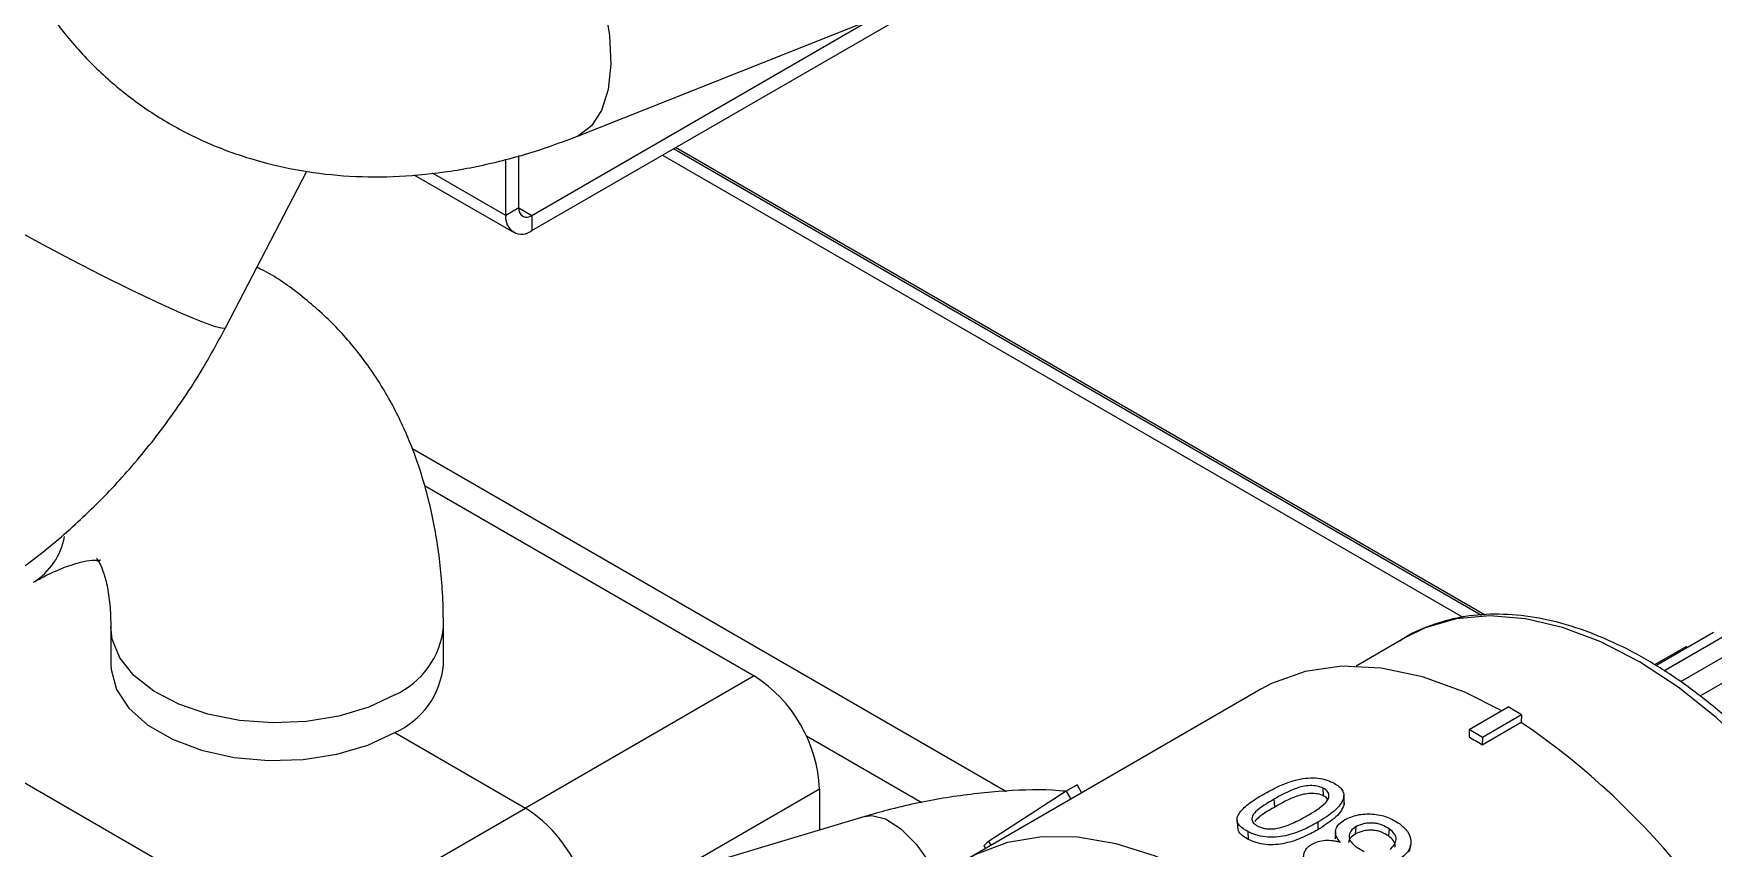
# Model space of a CAD drawing. Extents: x 75 to 2075, y 25 to 1460.
# Drawn here: x 1645.4 to 1796.9, y 655 to 728.4 of the extents above; entities that cross this region are included whole.
import ezdxf

# ---------------------------------------------------------------- set-up
doc = ezdxf.new("R2010")
doc.units = 0
doc.header["$LTSCALE"] = 5
doc.linetypes.add('SLD-KATı', pattern=[0])
doc.layers.get('0').update_dxf_attribs({"linetype": 'CONTINUOUS'})

msp = doc.modelspace()

# ---------------------------------------------------------------- linework, layer by layer
at = {"color": 7, "linetype": 'SLD-KATı'}
for p, q in [((1694.396, 719.161), (1804.05, 762.693)), ((1690.36, 710.676), (1728.538, 732.715)), ((1690.36, 712.036), (1720.99, 729.718)), ((1775.97, 675.969), (1703.106, 718.033)), ((1776.315, 676.001), (1703.305, 718.149)), ((1688.003, 712.037), (1688.003, 717.097)), ((1689.182, 712.717), (1689.182, 717.441)), ((1662.723, 701.903), (1670.057, 716.036)), ((1679.696, 715.705), (1688.694, 710.51)), ((1689.182, 712.717), (1688.003, 712.037)), ((1690.36, 712.036), (1690.36, 710.676)), ((1680.667, 687.678), (1710.395, 670.517)), ((1651.061, 680.958), (1651.286, 680.828)), ((1652.379, 674.94), (1652.379, 671.537)), ((1682.379, 671.537), (1682.379, 674.94)), ((1796.895, 674.427), (1791.701, 671.424)), ((1799.327, 674.946), (1792.437, 670.963)), ((1802.348, 674.859), (1793.94, 669.999)), ((1805.176, 674.189), (1795.662, 668.69)), ((1769.121, 673.976), (1764.671, 671.404)), ((1794.465, 673.176), (1791.573, 671.504)), ((1629.342, 669.684), (1669.147, 646.705)), ((1710.395, 670.517), (1689.771, 658.611)), ((1756.093, 669.332), (1729.594, 654.014)), ((1774.86, 665.683), (1778.393, 667.725)), ((1779.595, 666.998), (1776.061, 664.956)), ((1779.595, 666.998), (1779.569, 666.333)), ((1677.986, 665.414), (1689.771, 658.611)), ((1774.86, 665.683), (1774.857, 665.004)), ((1779.569, 666.333), (1776.036, 664.291)), ((1776.061, 664.956), (1776.036, 664.291)), ((1739.507, 660.694), (1738.537, 660.134)), ((1739.507, 660.694), (1739.927, 659.987)), ((1716.288, 660.311), (1716.288, 656.622)), ((1738.537, 660.134), (1731.511, 655.6)), ((1738.537, 660.134), (1738.963, 659.418)), ((1757.334, 658.695), (1757.272, 659.407)), ((1761.742, 659.705), (1761.708, 660.404)), ((1763.574, 659.558), (1763.576, 658.876)), ((1720.366, 657.841), (1598.726, 621.462)), ((1669.147, 646.705), (1689.771, 658.611)), ((1754.921, 656.481), (1754.956, 655.782)), ((1761.226, 657.329), (1761.214, 656.655)), ((1764.648, 656.913), (1764.6, 656.262)), ((1767.667, 656.728), (1767.591, 656.097)), ((1731.099, 655.195), (1731.255, 654.974)), ((1731.511, 655.6), (1731.746, 655.258)), ((1764.679, 655.097), (1765.416, 654.691))]:
    msp.add_line(p, q, dxfattribs=at)
at = {"color": 8, "linetype": 'SLD-KATı'}
for p, q in [((1702.129, 717.47), (1774.285, 675.815)), ((1688.003, 712.037), (1681.39, 715.854)), ((1689.182, 712.717), (1690.36, 712.036)), ((1679.514, 691.066), (1733.142, 660.107)), ((1725.5, 659.075), (1715.109, 665.074)), ((1716.288, 660.311), (1703.027, 652.656))]:
    msp.add_line(p, q, dxfattribs=at)
at = {"color": 8, "linetype": 'SLD-KATı', "flags": 128}
for points in [[(1683.354, 747.054), (1683.865, 747.207), (1685.379, 747.222), (1687.035, 746.659), (1688.766, 745.541), (1690.502, 743.914), (1692.17, 741.844), (1693.702, 739.416), (1695.036, 736.73), (1696.118, 733.895), (1696.903, 731.028), (1697.358, 728.245)], [(1697.358, 728.245), (1697.465, 725.662), (1697.22, 723.383), (1696.633, 721.502), (1695.728, 720.096), (1694.542, 719.222), (1694.394, 719.16)], [(1641.349, 712.121), (1643.649, 710.821), (1646.185, 709.438), (1648.853, 708.03), (1651.544, 706.654), (1654.147, 705.366), (1656.556, 704.219), (1658.673, 703.26), (1660.41, 702.529), (1661.697, 702.055), (1662.481, 701.857), (1662.723, 701.903)], [(1811.93, 602.539), (1812.714, 603.139), (1814.774, 605.207), (1816.485, 607.734), (1817.825, 610.685), (1818.774, 614.017), (1819.318, 617.685), (1819.45, 621.637), (1819.169, 625.817), (1818.478, 630.167), (1817.386, 634.626), (1815.91, 639.13), (1814.07, 643.617), (1811.891, 648.024), (1809.405, 652.289), (1806.646, 656.352), (1803.653, 660.156), (1800.468, 663.648), (1797.136, 666.778), (1793.703, 669.503), (1790.217, 671.784), (1786.729, 673.59), (1783.286, 674.894), (1779.936, 675.68), (1776.728, 675.935), (1773.706, 675.656), (1770.912, 674.847), (1769.121, 673.976)], [(1677.986, 668.817), (1675.634, 667.709), (1672.944, 666.898), (1670.026, 666.416), (1666.999, 666.283), (1663.989, 666.504), (1661.117, 667.071), (1658.501, 667.96), (1656.249, 669.135), (1654.453, 670.547), (1653.186, 672.139), (1652.5, 673.846), (1652.379, 674.953)], [(1720.366, 657.841), (1720.994, 657.932), (1722.246, 657.636), (1723.596, 656.761), (1724.99, 655.341), (1726.371, 653.435), (1727.045, 652.313)], [(1729.633, 654.036), (1730.466, 654.48), (1733.272, 655.528), (1736.327, 656.038), (1739.589, 656.004), (1743.016, 655.426), (1746.56, 654.312), (1750.174, 652.677), (1753.808, 650.542), (1757.413, 647.938), (1760.942, 644.899), (1764.345, 641.465), (1767.577, 637.685), (1770.595, 633.608), (1773.357, 629.29), (1775.826, 624.789), (1777.969, 620.167), (1779.757, 615.485), (1781.165, 610.807), (1782.174, 606.196), (1782.772, 601.714), (1782.949, 597.423), (1782.704, 593.38), (1782.04, 589.64), (1780.965, 586.254), (1779.494, 583.266), (1777.647, 580.719), (1775.45, 578.645), (1773.805, 577.54)]]:
    msp.add_lwpolyline(points, dxfattribs=at)
at = {"color": 7, "linetype": 'SLD-KATı', "flags": 128}
for points in [[(1652.379, 671.537), (1652.4, 671.084), (1652.891, 669.296), (1654.014, 667.606), (1655.722, 666.088), (1657.94, 664.808), (1660.57, 663.822), (1663.497, 663.173), (1666.594, 662.89), (1669.726, 662.985), (1672.755, 663.453), (1675.549, 664.275), (1677.986, 665.414)], [(1777.802, 667.383), (1774.492, 669.04), (1770.652, 670.442), (1766.93, 671.229), (1763.383, 671.39), (1760.068, 670.922), (1757.036, 669.833), (1756.093, 669.332)]]:
    msp.add_lwpolyline(points, dxfattribs=at)
at = {"color": 7, "linetype": 'SLD-KATı'}
for centre, radius, start, end in [((1689.44, 711.804), 1.456, 170.78596, 309.20329), ((1689.9, 712.6), 0.728, 170.78596, 309.20329), ((1674.95, 672.23), 7.462, 294.0092, 354.67066), ((1703.494, 659.728), 12.807, 2.60548, 57.39452), ((1756.192, 629.697), 44.034, 57.89592, 59.72295), ((1753.067, 627.681), 43.219, 57.89592, 59.72295), ((1752.659, 627.655), 44.034, 57.89592, 59.72295), ((1740.825, 609.532), 68.757, 20.54044, 55.70252), ((1682.627, 647.619), 13.11, 12.18751, 56.97739), ((1742.514, 643.975), 16.006, 133.42762, 135.49466)]:
    msp.add_arc(centre, radius, start, end, dxfattribs=at)
at = {"color": 8, "linetype": 'SLD-KATı'}
for centre, radius, start, end in [((1642.045, 684.265), 6.283, 302.44494, 349.07702), ((1674.91, 675.662), 7.505, 294.19956, 354.45523)]:
    msp.add_arc(centre, radius, start, end, dxfattribs=at)
at = {"color": 7, "linetype": 'SLD-KATı'}
for points, knots in [([(1640.005, 753.423), (1640.022, 752.456), (1640.069, 749.846), (1640.562, 745.689), (1641.62, 741.058), (1643.18, 736.697), (1645.203, 732.667), (1647.653, 729.008), (1650.488, 725.752), (1653.666, 722.919), (1657.145, 720.526), (1660.888, 718.585), (1664.859, 717.102), (1669.029, 716.083), (1673.371, 715.534), (1677.861, 715.462), (1682.467, 715.871), (1687.152, 716.772), (1691.143, 717.923), (1693.548, 718.838), (1694.396, 719.161)], [0, 0, 0, 0, 0.0364868, 0.09850865, 0.15995268, 0.22026873, 0.27933787, 0.33720273, 0.39403931, 0.45011503, 0.50574952, 0.56121011, 0.61681129, 0.67288201, 0.72970448, 0.78748417, 0.84631959, 0.90618341, 0.96692993, 1, 1, 1, 1]), ([(1506.855, 731.173), (1505.364, 730.27), (1502.609, 728.602), (1498.985, 725.873), (1495.714, 722.991), (1492.896, 719.983), (1489.772, 715.828), (1486.827, 710.389), (1484.812, 702.971), (1484.573, 694.997), (1485.96, 687.068), (1488.61, 679.43), (1492.592, 671.37), (1497.939, 663.097), (1504.588, 654.733), (1511.331, 647.485), (1517.943, 641.164), (1523.981, 635.902), (1529.706, 631.297), (1535.504, 626.934), (1541.896, 622.45), (1549.214, 617.72), (1556.943, 613.152), (1563.951, 609.387), (1569.82, 606.492), (1574.84, 604.179), (1580.351, 601.824), (1586.595, 599.416), (1593.318, 597.152), (1599.996, 595.252), (1606.368, 593.804), (1612.148, 592.836), (1618.196, 592.178), (1625.105, 591.961), (1631.695, 592.563), (1637.139, 593.789), (1641.567, 595.271), (1645.564, 597.286), (1649.052, 599.7), (1650.759, 601.32), (1651.651, 602.167)], [0, 0, 0, 0, 0.0226416, 0.0418232, 0.0580596, 0.0777887, 0.0930004, 0.1212697, 0.1502731, 0.1787015, 0.2071952, 0.2360093, 0.2652518, 0.3045405, 0.3441587, 0.3845088, 0.4164855, 0.4486679, 0.476691, 0.5015913, 0.5331188, 0.5679592, 0.6039396, 0.6390405, 0.6621667, 0.681658, 0.7047983, 0.733546, 0.7614467, 0.7894541, 0.8164262, 0.8393959, 0.8592478, 0.888704, 0.9210589, 0.9364674, 0.9531613, 0.974353, 0.9865974, 1, 1, 1, 1]), ([(1649.268, 604.498), (1648.442, 603.716), (1646.861, 602.219), (1643.621, 600.017), (1639.911, 598.204), (1635.772, 596.876), (1630.609, 595.78), (1624.359, 595.289), (1617.362, 595.577), (1610.541, 596.422), (1603.333, 597.839), (1595.504, 599.94), (1587.966, 602.457), (1581.415, 604.995), (1576.058, 607.292), (1571.156, 609.555), (1565.985, 612.109), (1559.592, 615.508), (1552.385, 619.688), (1544.915, 624.441), (1538.464, 628.909), (1532.777, 633.139), (1527.341, 637.452), (1521.577, 642.383), (1515.149, 648.387), (1508.527, 655.307), (1501.968, 663.27), (1496.632, 671.123), (1492.542, 678.797), (1489.703, 686.105), (1488.046, 693.727), (1487.968, 701.43), (1489.694, 708.564), (1492.395, 713.729), (1495.285, 717.638), (1497.908, 720.47), (1500.988, 723.203), (1504.445, 725.817), (1507.09, 727.418), (1508.527, 728.289)], [0, 0, 0, 0, 0.0129575, 0.0248084, 0.0453521, 0.0615541, 0.0770216, 0.1095053, 0.1384618, 0.1638478, 0.195029, 0.2300236, 0.2649339, 0.2940374, 0.3174217, 0.3373133, 0.3609611, 0.3887789, 0.4266749, 0.4634359, 0.4972026, 0.5223179, 0.5494394, 0.581028, 0.613435, 0.654356, 0.6941687, 0.7337646, 0.7633531, 0.7925346, 0.8212473, 0.8496137, 0.8784655, 0.906684, 0.92166, 0.9412171, 0.9574912, 0.9768928, 1, 1, 1, 1]), ([(1682.379, 674.94), (1682.365, 675.865), (1682.325, 678.463), (1681.882, 682.623), (1680.891, 687.309), (1679.448, 691.56), (1677.582, 695.466), (1675.328, 698.98), (1672.617, 702.18), (1669.56, 704.856), (1667.18, 706.574), (1665.77, 707.247), (1665.551, 707.352)], [0, 0, 0, 0, 0.0686515, 0.1926774, 0.3163362, 0.4377534, 0.543519, 0.6577285, 0.7683679, 0.8757378, 0.9806772, 1, 1, 1, 1]), ([(1593.294, 675.92), (1594.198, 675.424), (1596.488, 674.166), (1600.37, 672.568), (1604.922, 671.231), (1609.604, 670.409), (1614.369, 670.097), (1619.178, 670.3), (1623.992, 671.014), (1628.771, 672.234), (1633.473, 673.953), (1638.057, 676.158), (1642.479, 678.831), (1646.699, 681.949), (1650.673, 685.484), (1654.367, 689.401), (1657.734, 693.669), (1660.527, 697.857), (1662.062, 700.685), (1662.723, 701.903)], [0, 0, 0, 0, 0.0388105, 0.0983832, 0.1578569, 0.2172763, 0.2767737, 0.3364727, 0.3964756, 0.4568553, 0.5176504, 0.5788649, 0.6404725, 0.702425, 0.7646626, 0.8271246, 0.889757, 0.952517, 1, 1, 1, 1]), ([(1645.416, 678.963), (1645.768, 679.159), (1646.78, 679.722), (1648.27, 680.367), (1649.706, 680.809), (1650.742, 680.971), (1651.314, 680.976), (1651.475, 680.927), (1651.435, 680.943), (1651.434, 680.943)], [0, 0, 0, 0, 0.0938596, 0.2694822, 0.4443239, 0.6203329, 0.8011991, 0.9942974, 1, 1, 1, 1]), ([(1651.101, 681.125), (1651.107, 681.12), (1651.119, 681.111), (1651.378, 680.717), (1651.735, 679.877), (1652.089, 678.546), (1652.335, 676.868), (1652.366, 675.532), (1652.379, 674.94)], [0, 0, 0, 0, 0.156276, 0.3374378, 0.5075964, 0.6859648, 0.8607241, 1, 1, 1, 1]), ([(1811.983, 602.65), (1812.332, 602.88), (1813.464, 603.627), (1815.07, 605.354), (1816.778, 607.777), (1818.13, 610.602), (1819.13, 613.769), (1819.758, 617.25), (1820.004, 620.998), (1819.867, 624.961), (1819.349, 629.086), (1818.459, 633.318), (1817.211, 637.606), (1815.621, 641.895), (1813.712, 646.132), (1811.506, 650.267), (1809.032, 654.247), (1806.32, 658.023), (1803.403, 661.548), (1800.316, 664.779), (1797.096, 667.673), (1793.78, 670.195), (1790.407, 672.31), (1787.016, 673.988), (1783.648, 675.203), (1780.347, 675.934), (1777.162, 676.162), (1774.131, 675.897), (1771.344, 675.087), (1769.502, 674.317), (1768.688, 673.701), (1768.629, 673.657)], [0, 0, 0, 0, 0.0156702, 0.0508592, 0.0862189, 0.1219255, 0.1580094, 0.1943885, 0.2309426, 0.26757, 0.3041979, 0.3407985, 0.3773657, 0.413903, 0.4504182, 0.4869211, 0.5234222, 0.559931, 0.5964568, 0.6330108, 0.6696042, 0.7062461, 0.7429418, 0.7796873, 0.8164562, 0.8531725, 0.8897244, 0.9259708, 0.9618046, 0.9972413, 1, 1, 1, 1]), ([(1756.293, 659.837), (1756.732, 660.079), (1757.609, 660.564), (1758.917, 661.07), (1760.096, 661.314), (1761.023, 661.355), (1761.891, 661.215), (1762.35, 661.011), (1762.58, 660.909)], [0, 0, 0, 0, 0.2489047, 0.4974834, 0.6223125, 0.7475325, 0.873476, 1, 1, 1, 1]), ([(1761.708, 660.404), (1761.535, 660.474), (1761.189, 660.612), (1760.523, 660.644), (1759.864, 660.575), (1758.68, 660.204), (1757.898, 659.761), (1757.272, 659.407)], [0, 0, 0, 0, 0.1262341, 0.2519697, 0.3771553, 0.5019799, 1, 1, 1, 1]), ([(1762.58, 660.909), (1762.88, 660.725), (1763.329, 660.449), (1763.539, 660.01), (1763.59, 659.753), (1763.579, 659.623), (1763.574, 659.558)], [0, 0, 0, 0, 0.5003167, 0.7504277, 0.8753328, 1, 1, 1, 1]), ([(1738.515, 660.12), (1738.114, 660.153), (1736.109, 660.321), (1732.4, 660.144), (1727.421, 659.569), (1723.393, 658.711), (1721.047, 658.037), (1720.366, 657.841)], [0, 0, 0, 0, 0.0675678, 0.3379954, 0.6113665, 0.8870758, 1, 1, 1, 1]), ([(1754.921, 656.481), (1754.717, 656.599), (1754.31, 656.833), (1753.956, 657.268), (1753.901, 657.743), (1754.271, 658.361), (1755.027, 659.085), (1755.871, 659.586), (1756.293, 659.837)], [0, 0, 0, 0, 0.1264994, 0.2525475, 0.3776578, 0.5024578, 0.751109, 1, 1, 1, 1]), ([(1757.272, 659.407), (1756.659, 659.046), (1755.891, 658.593), (1755.32, 657.941), (1755.248, 657.591), (1755.377, 657.243), (1755.662, 657.068), (1755.805, 656.98)], [0, 0, 0, 0, 0.4979511, 0.6227535, 0.7479571, 0.873668, 1, 1, 1, 1]), ([(1761.742, 659.705), (1761.572, 659.773), (1761.231, 659.909), (1760.572, 659.937), (1759.919, 659.865), (1758.741, 659.491), (1757.959, 659.049), (1757.334, 658.695)], [0, 0, 0, 0, 0.1246249, 0.2493619, 0.3742923, 0.4994686, 1, 1, 1, 1]), ([(1760.233, 657.901), (1760.843, 658.263), (1761.606, 658.716), (1762.19, 659.394), (1762.248, 659.766), (1762.131, 660.136), (1761.849, 660.315), (1761.708, 660.404)], [0, 0, 0, 0, 0.4979741, 0.6227974, 0.7479899, 0.8737186, 1, 1, 1, 1]), ([(1763.574, 659.558), (1763.484, 659.342), (1763.306, 658.912), (1762.522, 658.139), (1761.744, 657.653), (1761.226, 657.329)], [0, 0, 0, 0, 0.2503766, 0.5004768, 1, 1, 1, 1]), ([(1762.127, 659.369), (1762.121, 659.387), (1762.077, 659.524), (1761.897, 659.621), (1761.742, 659.705)], [0, 0, 0, 0, 0.1347391, 1, 1, 1, 1]), ([(1763.587, 659.069), (1763.587, 659.069), (1763.597, 659.005), (1763.587, 658.941), (1763.576, 658.876)], [0, 0, 0, 0, 0.0036728, 1, 1, 1, 1]), ([(1763.587, 659.07), (1763.586, 659.182), (1763.584, 659.405), (1763.582, 659.628), (1763.582, 659.739)], [0, 0, 0, 0, 0.4999907, 1, 1, 1, 1]), ([(1753.938, 657.514), (1753.949, 657.393), (1753.97, 657.152), (1753.991, 656.912), (1754.002, 656.791)], [0, 0, 0, 0, 0.5000006, 1, 1, 1, 1]), ([(1757.334, 658.695), (1756.693, 658.338), (1755.975, 657.938), (1755.59, 657.45), (1755.549, 657.397)], [0, 0, 0, 0, 0.8928795, 1, 1, 1, 1]), ([(1757.348, 656.739), (1757.629, 656.796), (1758.192, 656.911), (1759.162, 657.314), (1759.805, 657.666), (1760.233, 657.901)], [0, 0, 0, 0, 0.2499109, 0.5000071, 1, 1, 1, 1]), ([(1763.576, 658.876), (1763.484, 658.662), (1763.3, 658.233), (1762.511, 657.464), (1761.733, 656.979), (1761.214, 656.655)], [0, 0, 0, 0, 0.24968474, 0.49980814, 1, 1, 1, 1]), ([(1763.248, 655.529), (1763.105, 655.707), (1762.82, 656.062), (1762.784, 656.637), (1763.067, 657.165), (1763.468, 657.429), (1763.668, 657.561)], [0, 0, 0, 0, 0.2522558, 0.5025836, 0.7514048, 1, 1, 1, 1]), ([(1763.668, 657.561), (1764.024, 657.726), (1764.559, 657.974), (1765.451, 658.081), (1766.136, 658.078), (1766.82, 657.99), (1767.695, 657.753), (1768.223, 657.425), (1768.575, 657.207)], [0, 0, 0, 0, 0.2469899, 0.371253, 0.4967098, 0.6220608, 0.7481982, 1, 1, 1, 1]), ([(1754.956, 655.782), (1754.759, 655.898), (1754.365, 656.128), (1754.041, 656.485), (1754.043, 656.718), (1754.043, 656.795)], [0, 0, 0, 0, 0.4008087, 0.8012153, 1, 1, 1, 1]), ([(1761.226, 657.329), (1760.786, 657.089), (1759.908, 656.609), (1758.599, 656.145), (1757.414, 655.967), (1756.484, 655.981), (1755.613, 656.167), (1755.152, 656.376), (1754.921, 656.481)], [0, 0, 0, 0, 0.2489196, 0.4974993, 0.6223655, 0.7475698, 0.8734839, 1, 1, 1, 1]), ([(1761.214, 656.655), (1760.775, 656.415), (1759.898, 655.935), (1758.595, 655.469), (1757.419, 655.285), (1756.498, 655.294), (1755.636, 655.473), (1755.183, 655.679), (1754.956, 655.782)], [0, 0, 0, 0, 0.2505281, 0.5004209, 0.6254831, 0.7502337, 0.8749841, 1, 1, 1, 1]), ([(1755.805, 656.98), (1755.856, 656.956), (1755.958, 656.906), (1756.188, 656.823), (1756.51, 656.748), (1756.928, 656.712), (1757.208, 656.73), (1757.348, 656.739)], [0, 0, 0, 0, 0.1257548, 0.2513864, 0.5017456, 0.7512825, 1, 1, 1, 1]), ([(1762.817, 656.49), (1762.811, 656.378), (1762.798, 656.155), (1762.785, 655.931), (1762.778, 655.819)], [0, 0, 0, 0, 0.5000011, 1, 1, 1, 1]), ([(1764.6, 656.262), (1764.43, 656.143), (1764.175, 655.963), (1764.018, 655.674), (1764.005, 655.531), (1764, 655.471)], [0, 0, 0, 0, 0.5349307, 0.8035053, 1, 1, 1, 1]), ([(1764.648, 656.913), (1764.477, 656.793), (1764.22, 656.613), (1764.064, 656.3), (1764.033, 656.051), (1764.076, 655.796), (1764.244, 655.46), (1764.505, 655.242), (1764.679, 655.097)], [0, 0, 0, 0, 0.2472566, 0.37182, 0.4968808, 0.6222096, 0.7482913, 1, 1, 1, 1]), ([(1767.591, 656.097), (1767.377, 656.231), (1767.055, 656.431), (1766.516, 656.57), (1766.096, 656.616), (1765.679, 656.605), (1765.14, 656.523), (1764.816, 656.366), (1764.6, 656.262)], [0, 0, 0, 0, 0.2494893, 0.3757573, 0.4998728, 0.6244654, 0.7503901, 1, 1, 1, 1]), ([(1767.667, 656.728), (1767.45, 656.864), (1767.122, 657.069), (1766.576, 657.213), (1766.152, 657.262), (1765.732, 657.253), (1765.19, 657.174), (1764.864, 657.017), (1764.648, 656.913)], [0, 0, 0, 0, 0.2517095, 0.3786863, 0.5030093, 0.627341, 0.7525732, 1, 1, 1, 1]), ([(1768.159, 655.087), (1768.169, 655.109), (1768.213, 655.21), (1768.164, 655.412), (1768.012, 655.747), (1767.759, 655.957), (1767.591, 656.097)], [0, 0, 0, 0, 0.0658479, 0.2978957, 0.533536, 1, 1, 1, 1]), ([(1767.74, 654.868), (1767.871, 655.003), (1768.134, 655.274), (1768.305, 655.684), (1768.262, 656.031), (1768.092, 656.373), (1767.837, 656.586), (1767.667, 656.728)], [0, 0, 0, 0, 0.248535, 0.497064, 0.6214198, 0.74821, 1, 1, 1, 1]), ([(1768.575, 657.207), (1768.848, 656.975), (1769.394, 656.512), (1769.687, 655.638), (1769.523, 654.782), (1769.046, 654.36), (1768.808, 654.149)], [0, 0, 0, 0, 0.2522861, 0.5029377, 0.7519593, 1, 1, 1, 1]), ([(1760.961, 652.747), (1760.713, 652.956), (1760.22, 653.373), (1759.939, 653.983), (1759.942, 654.461), (1760.082, 654.799), (1760.32, 655.114), (1760.573, 655.28), (1760.699, 655.362)], [0, 0, 0, 0, 0.2517519, 0.502305, 0.6261915, 0.7518671, 0.8761987, 1, 1, 1, 1]), ([(1760.699, 655.362), (1760.874, 655.447), (1761.223, 655.616), (1761.892, 655.72), (1762.47, 655.698), (1762.921, 655.618), (1763.139, 655.559), (1763.248, 655.529)], [0, 0, 0, 0, 0.2482435, 0.4972646, 0.7476165, 0.8736526, 1, 1, 1, 1]), ([(1769.484, 654.685), (1769.502, 654.782), (1769.538, 654.978), (1769.574, 655.173), (1769.592, 655.27)], [0, 0, 0, 0, 0.4999988, 1, 1, 1, 1])]:
    msp.add_open_spline(points, degree=3, knots=knots, dxfattribs=at)

doc.saveas('drawing.dxf')
